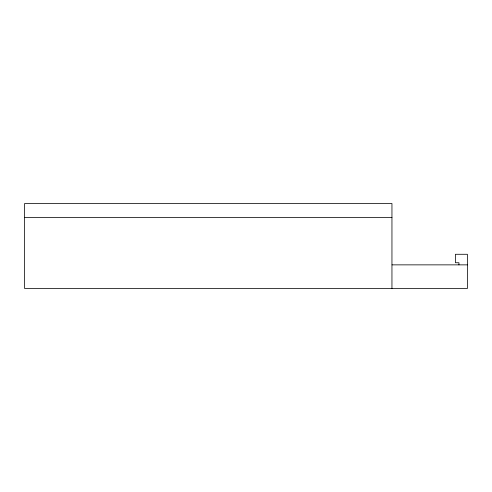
<?xml version="1.0" encoding="UTF-8"?>
<svg xmlns="http://www.w3.org/2000/svg" width="492" height="492" viewBox="0 0 492 492"><rect width="100%" height="100%" fill="white"/><g stroke="black" fill="none" stroke-linecap="round" stroke-linejoin="round"><path stroke-width="0.74" d="M24.6 217.618L391.952 217.618M392.056 264.862L467.4 264.862M458.938 264.862L458.938 262.746L455.414 262.746L455.414 254.284L467.4 254.284L467.4 288.484L24.6 288.484L24.6 203.516L391.952 203.516L391.952 288.484"/></g></svg>
